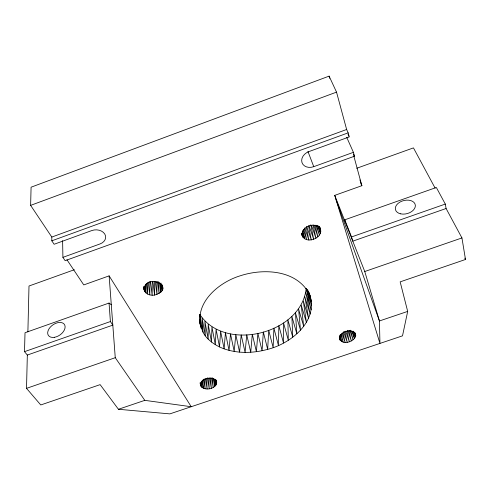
<?xml version="1.0" encoding="UTF-8"?>
<svg xmlns="http://www.w3.org/2000/svg" width="490" height="490" viewBox="0 0 490 490"><rect width="100%" height="100%" fill="white"/><g stroke="black" fill="none" stroke-linecap="round" stroke-linejoin="round"><path stroke-width="0.73" d="M154.601 281.738L154.595 295.09C149.762 296.04 143.405 293.216 143.803 287.557M149.873 281.652L149.793 294.894L148.231 282.148M152.255 281.646L152.151 295.225L150.461 281.732M353.419 152.329L354.472 156.218L65.127 260.668L62.91 257.36L100.009 243.947A9.763 7.423 -1.3 0 0 104.768 234.042A9.763 7.423 -1.3 0 0 91.789 230.563L54.121 244.265L51.811 240.823L51.799 237.062L30.631 205.371L31.084 187.192L329.115 76.122L336.526 92.126L346.638 129.489L348.157 132.851L349.254 136.912L308.927 151.582A9.99 7.907 -23.7 0 0 301.969 162.527A9.99 7.907 -23.7 0 0 313.747 166.674L353.419 152.329L346.693 137.274M345.297 222.166L344.764 219.82L436.339 187.486L445.3 204.073L446.096 208.507L461.941 237.938L465.5 259.48L400.159 281.866L407.686 311.407L402.511 335.846L169.877 413.879L118.439 409.273L100.132 384.632L40.768 404.961L26.521 388.356L27.33 355.054L24.5 351.655L25.021 332.728L109.056 303.047L111.291 304.725M27.887 331.871L29.002 286.013L74.339 269.727M307.297 289.394L311.597 305.631L306.177 288.408C301.583 333.923 224.941 352.757 199.84 314.47C200.092 323.345 201.09 332.826 208.158 339.068C212.648 343.508 218.221 346.687 224.12 348.856C238.109 353.707 253.514 353.253 267.669 349.352C291.519 343.527 319.701 320.184 309.147 293.063M143.797 286.84L144.066 289.811C146.038 271.57 177.656 287.802 154.595 295.09L152.868 281.609M30.631 205.371L336.526 92.126M51.799 237.062L346.638 129.489M51.811 240.823L348.157 132.851M356.72 168.266L413.456 147.882L435.108 188.093M118.439 409.273L144.795 400.355L191.222 406.718L109.129 275.864L83.759 284.917L66.959 259.767M334.731 195.375L364.762 271.509L379.438 320.962L379.952 343.416L334.731 195.375L361.859 185.698L353.749 155.747M446.096 208.507L352.788 241.16L351.526 236.946L445.3 204.073M24.5 351.655L110.397 321.544L109.056 303.047M27.33 355.054L112.823 325.133L110.397 321.544M26.521 388.356L115.26 357.7L144.795 400.355M364.762 271.509L461.941 237.938M407.686 311.407L379.438 320.962L335.999 199.516M464.79 258.132L465.5 259.48M348.029 134.193L348.947 136.232M353.566 154.185L354.472 156.218M360.946 183.615L361.859 185.698L359.923 179.934M319.027 226.386C327.112 237.209 303.971 246.678 301.583 233.73M344.764 219.82L351.526 236.946M307.922 151.379L313.747 166.674M319.731 227.366L320.509 229.443L319.743 227.311M308.265 291.342L310.513 297.369L309.123 293.136M319.1 226.38L319.609 227.801C313.918 221.596 300.401 227.176 302.293 235.874L301.644 233.755M319.002 226.325L320.785 231.298L319.364 227.103M317.636 225.425L320.417 233.24L318.212 225.939M354.736 332.575L355.74 335.399C354.693 342.308 341.095 345.891 339.38 337.959C340.305 330.964 354.166 327.345 355.74 335.399L354.785 332.569M315.921 225.18L319.443 235.133L316.895 225.657M353.351 331.246L355.354 336.906L353.621 331.222M351.955 331.32L354.448 338.388L352.488 331.289M313.931 225.467L317.924 236.854L315.144 225.29M349.854 330.56L353.076 339.754L350.681 330.217M311.511 225.461L315.97 238.281L313.061 224.953M347.643 330.291L351.33 340.905L348.978 330.756M345.671 331.148L349.333 341.769L347.055 331.356M309.043 225.792L313.71 239.334L310.758 224.818M343.588 331.663L347.22 342.29L344.88 331.344M306.673 226.38L311.291 239.929L308.541 225.915M342.002 333.218L345.132 342.43L343.024 332.741M304.78 227.905L308.884 240.039L306.348 227.305M340.568 334.376L343.202 342.179L341.359 334.162M339.656 335.883L341.567 341.555L339.956 335.142M303.286 229.645L306.636 239.641L304.327 228.726M339.38 337.763L340.329 340.599L339.313 336.949M302.33 231.635L304.707 238.777L302.802 230.643M301.803 233.203L303.224 237.491L302.073 233.167M308.571 292.003L309.025 293.437C295.966 269.708 263.302 268.208 240.216 275.803C218.552 282.375 193.532 303.304 201.292 328.41L199.718 319.529M307.745 289.97L311.371 301.454L308.639 292.218M329.115 76.122L329.721 78.326M306.177 288.408L311.199 309.858L305.815 292.64L310.188 314.09L304.847 296.867L308.584 318.28L303.304 301.05L306.421 322.383L301.209 305.148L303.72 326.358L298.582 309.11L300.517 330.168L295.458 312.908L296.848 333.77L291.887 316.497L292.763 337.132L287.893 319.841L288.304 340.219L283.539 322.916L283.514 343.012L278.853 325.685L278.443 345.481L273.892 328.135L273.144 347.6L268.704 330.229L267.669 349.352L263.338 331.957L262.077 350.718L257.856 333.298L256.411 351.691L252.301 334.241L250.739 352.255L246.733 334.78L245.104 352.408L241.209 334.903L239.573 352.139L235.782 334.603L234.196 351.452L230.502 333.892L229.026 350.356L225.425 332.765L224.12 348.856L220.604 331.234L219.532 346.957L216.096 329.311L215.312 344.678L211.943 327.008L211.502 342.045L208.201 324.349L208.158 339.068L204.906 321.348L205.316 335.785L202.107 318.047L203.019 332.22L199.84 314.47M216.47 380.859C218.528 389.568 200.851 392.57 200.214 383.431M216.482 380.846L216.752 382.31C214.265 375.334 200.943 377.68 200.459 384.901L200.122 382.672M215.955 380.044L216.623 383.707L216.029 380.056M214.883 379.229L215.955 385.085L215.239 379.781M213.334 378.311L214.792 386.365L213.971 378.825M211.502 377.931L213.211 387.449L212.378 377.747M199.65 321.44L200.177 324.398L199.638 320.785M209.506 378.023L211.319 388.276L210.614 377.974M207.331 377.79L209.248 388.784L208.642 378.231M205.365 378.678L207.135 388.944L206.572 378.592M203.491 379.199L205.114 388.741L204.538 378.905M202.094 380.846L203.332 388.19L202.75 380.032M201.041 382.182L201.898 387.327L201.341 381.232M200.428 383.266L200.918 386.206L200.563 383.198M162.221 285.082L162.741 288.818L162.27 285.027M161.045 283.098L162.08 290.57L161.51 284.512M159.501 282.448L160.83 292.169L160.261 283.153M157.48 281.542L159.085 293.51L158.65 281.646M155.287 281.787L156.959 294.508L156.769 281.621M143.87 286.546L144.06 288.016M146.412 283.624L147.674 294.129L147.619 282.889M145.052 285.462L145.94 292.971L145.714 284.182M144.183 286.993L144.703 291.501L144.421 286.233M109.129 275.864L115.26 357.7M62.61 240.627L62.91 257.36M54.261 337.334A9.714 6.162 -34.7 0 0 64.79 325.158A9.714 6.162 -34.7 0 0 50.133 327.332A9.714 6.162 -34.7 0 0 54.261 337.334M400.747 213.861A10.198 6.744 -14.3 0 0 415.355 205.402A10.198 6.744 -14.3 0 0 399.932 202.094A10.198 6.744 -14.3 0 0 400.747 213.861"/></g></svg>
